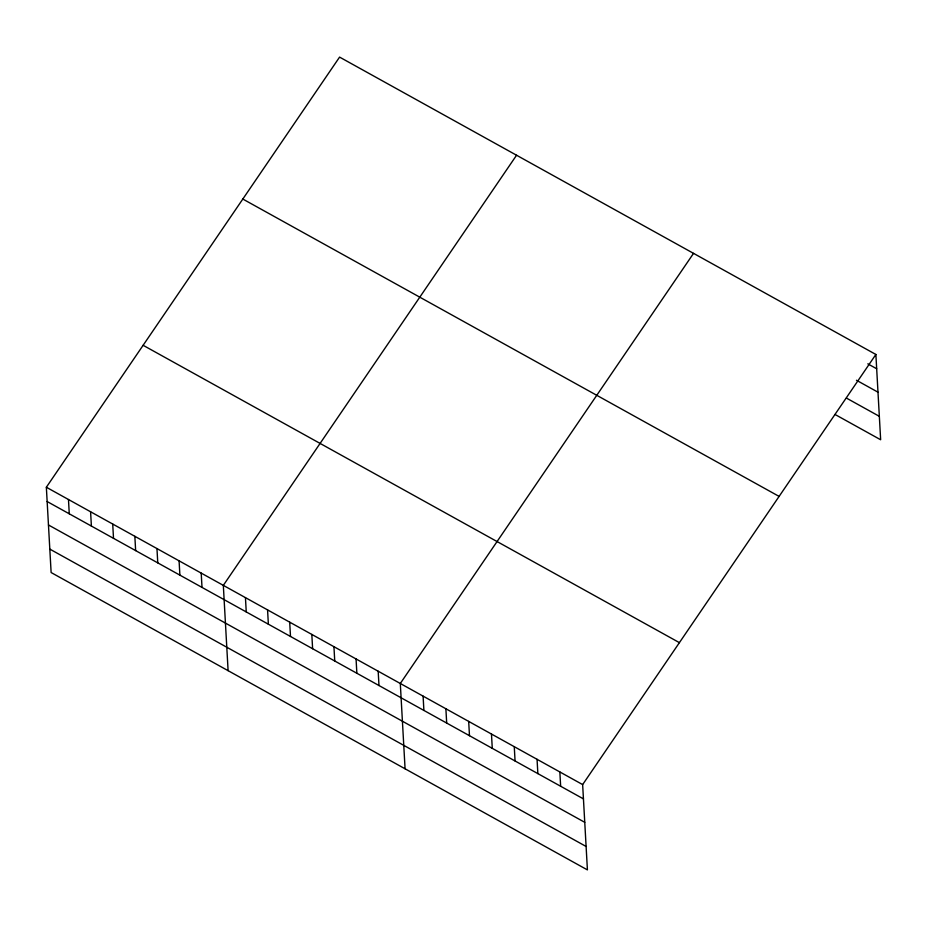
<?xml version="1.0" encoding="UTF-8"?>
<svg xmlns="http://www.w3.org/2000/svg" width="927" height="927" viewBox="0 0 927 927"><rect width="100%" height="100%" fill="white"/><g stroke="black" fill="none" stroke-linecap="round" stroke-linejoin="round"><path stroke-width="1.39" d="M875.876 354.462L582.643 784.59L587.417 869.897L51.124 572.538L46.35 487.243L339.583 57.103L875.876 354.462L880.65 439.757L835.065 414.485M516.559 155.238L223.326 585.366L228.1 670.661M693.535 253.361L400.302 683.489L405.076 768.796M867.811 363.847L876.675 368.761M856.467 380.255L877.985 392.191M846.421 398.077L879.341 416.327M242.816 199.05L779.109 496.408M143.117 345.296L679.41 642.654M46.35 487.243L582.643 784.59M47.15 501.542L583.442 798.889M48.459 524.972L584.752 822.319M49.815 549.108L586.107 846.467M559.85 771.959L560.65 786.258M537.057 759.317L537.857 773.616M514.265 746.687L515.064 760.986M491.472 734.045L492.272 748.344M468.68 721.403L469.479 735.702M445.887 708.773L446.687 723.072M423.094 696.131L423.894 710.43M378.181 671.229L378.981 685.528M356.061 658.958L356.86 673.257M333.94 646.698L334.74 660.997M311.82 634.427L312.619 648.726M289.699 622.168L290.499 636.467M267.567 609.896L268.366 624.195M245.446 597.637L246.246 611.936M201.205 573.095L202.005 587.394M179.085 560.835L179.884 575.134M156.964 548.564L157.764 562.863M134.844 536.304L135.643 550.603M112.712 524.033L113.511 538.332M90.591 511.774L91.391 526.072M68.471 499.502L69.27 513.801"/></g></svg>
